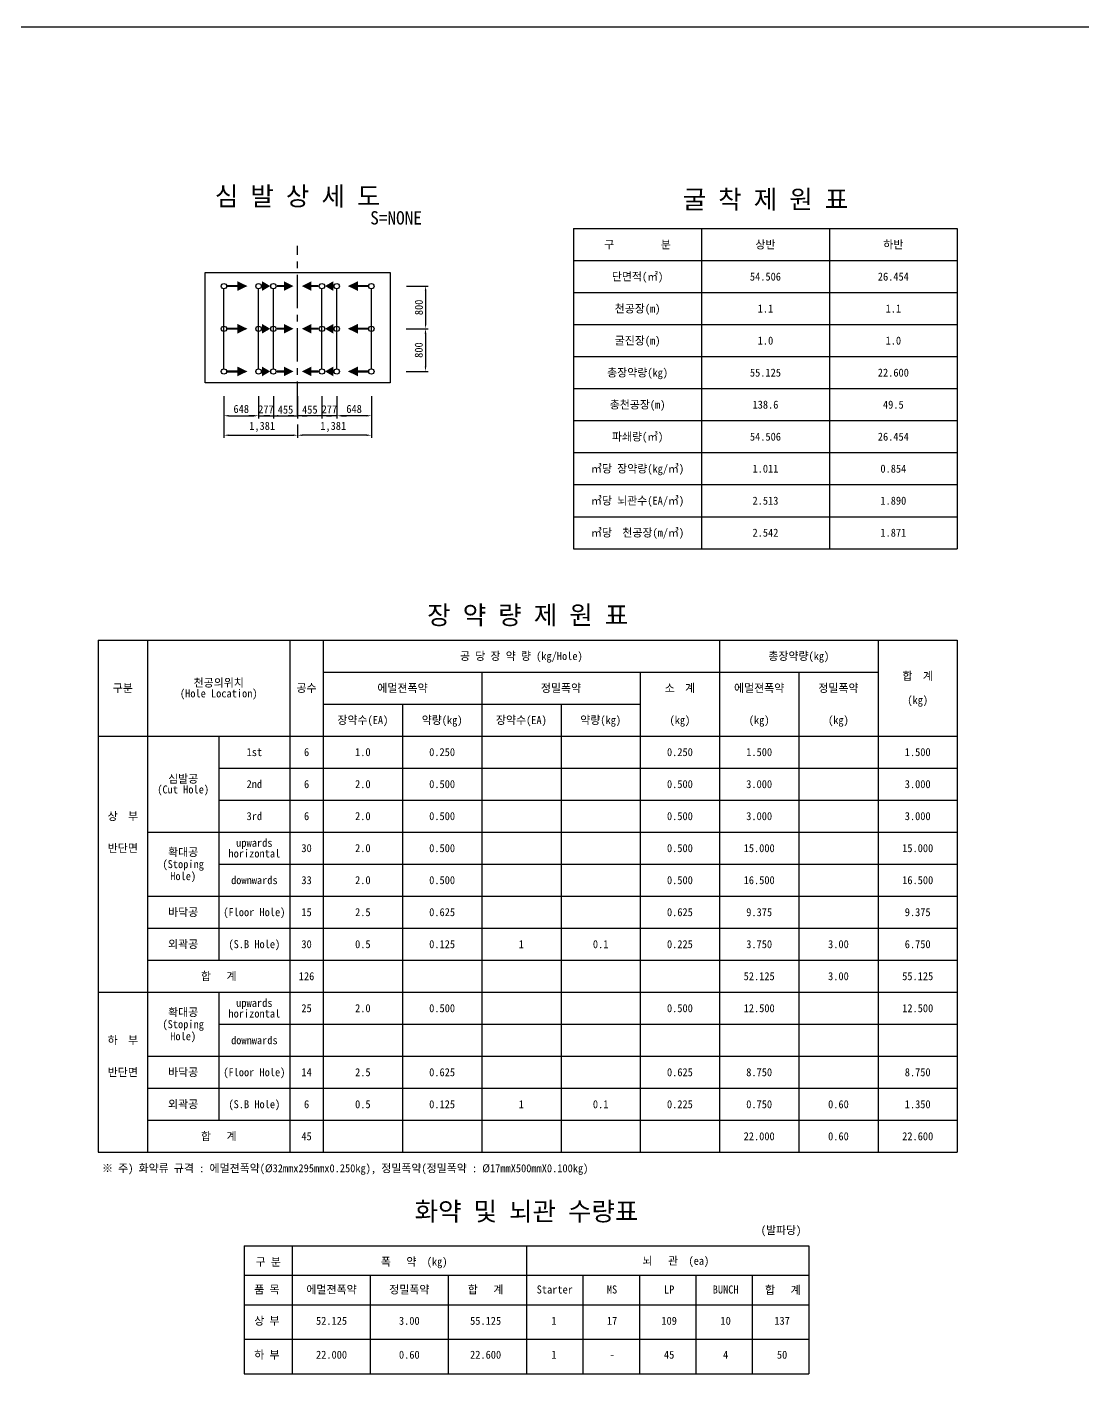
# Model space of a CAD drawing. Header units: millimetres. Extents: x -57518 to 189430, y -17322 to 123318.
# Drawn here: x 129605 to 149380, y 8760 to 34278 of the extents above; entities that cross this region are included whole.
import ezdxf
from ezdxf.enums import TextEntityAlignment as Align

# ---------------------------------------------------------------- set-up
doc = ezdxf.new("R2010")
doc.units = ezdxf.units.MM
doc.header["$LTSCALE"] = 500
doc.header["$PDMODE"] = 1
doc.linetypes.add('A-CENTR01', pattern=[2, 1.25, -0.25, 0.25, -0.25])
for name, color, linetype in [('CS-BLST', 4, 'Continuous'), ('CS-BLST-LIN1', 2, 'Continuous'), ('CS-CNTL', 1, 'A-CENTR01'), ('CS-DIMS', 1, 'Continuous'), ('CS-MISC', 2, 'Continuous'), ('CS-SYMB', 2, 'Continuous'), ('CS-TABL-LIN1', 4, 'Continuous'), ('CS-TABL-LIN2', 1, 'Continuous'), ('CS-TABL-TEX1', 6, 'Continuous'), ('CS-TABL-TEX2', 3, 'Continuous'), ('CS-TEX1', 6, 'Continuous'), ('CS-TEXT', 3, 'Continuous'), ('CX-PAPR', 2, 'Continuous')]:
    doc.layers.add(name, color=color, linetype=linetype)
doc.styles.get("Standard").update_dxf_attribs({"font": ''})
doc.styles.add('굴림체', font='')
doc.styles.get('Standard').set_extended_font_data('GulimChe')
doc.styles.get('굴림체').set_extended_font_data('GulimChe')
doc.dimstyles.new('DIM01-50', dxfattribs={"dimscale": 50, "dimtxt": 3, "dimasz": 1.8, "dimexe": 1, "dimexo": 1, "dimgap": 1, "dimtad": 1, "dimdec": 0, "dimzin": 9, "dimdsep": 46, "dimlunit": 6, "dimtxsty": '굴림체', "dimcen": 2.5, "dimclrt": 3, "dimadec": 4, "dimazin": 0, "dimtfac": 1, "dimtdec": 0, "dimtmove": 2, "dimatfit": 3, "dimfxl": 1, "dimtolj": 1, "dimtzin": 0, "dimarcsym": 0})

# ---------------------------------------------------------------- blocks, each defined once
blk = doc.blocks.new('*D264')
at = {"layer": 'CS-DIMS', "color": 0, "lineweight": -2, "transparency": 16777216}
for p, q in [((136705, 28627), (137116, 28627)), ((137066, 28537), (137066, 27917)), ((136703, 27827), (137116, 27827))]:
    blk.add_line(p, q, dxfattribs=at)
at = {"layer": 'CS-DIMS', "color": 0, "transparency": 16777216}
for points in [[(137051, 28537), (137081, 28537), (137066, 28627)], [(137051, 27917), (137081, 27917), (137066, 27827)]]:
    blk.add_solid(points, dxfattribs=at)
at = {"layer": 'Defpoints', "color": 0, "transparency": 16777216}
for p in [(136655, 28627), (136653, 27827), (137066, 27827)]:
    blk.add_point(p, dxfattribs=at)
at = {"layer": 'CS-DIMS', "color": 3, "transparency": 16777216, "insert": (136940, 28227), "char_height": 150, "attachment_point": 5, "rotation": 90, "style": '굴림체'}
blk.add_mtext('\\A1;800', dxfattribs=at)
blk = doc.blocks.new('*D265')
at = {"layer": 'CS-DIMS', "color": 0, "lineweight": -2, "transparency": 16777216}
for p, q in [((136707, 29427), (137118, 29427)), ((137068, 29337), (137068, 28717)), ((136705, 28627), (137118, 28627))]:
    blk.add_line(p, q, dxfattribs=at)
at = {"layer": 'CS-DIMS', "color": 0, "transparency": 16777216}
for points in [[(137053, 29337), (137083, 29337), (137068, 29427)], [(137053, 28717), (137083, 28717), (137068, 28627)]]:
    blk.add_solid(points, dxfattribs=at)
at = {"layer": 'Defpoints', "color": 0, "transparency": 16777216}
for p in [(136657, 29427), (136655, 28627), (137068, 28627)]:
    blk.add_point(p, dxfattribs=at)
at = {"layer": 'CS-DIMS', "color": 3, "transparency": 16777216, "insert": (136942, 29027), "char_height": 150, "attachment_point": 5, "rotation": 90, "style": '굴림체'}
blk.add_mtext('\\A1;800', dxfattribs=at)
blk = doc.blocks.new('*D266')
at = {"layer": 'CS-DIMS', "color": 0, "lineweight": -2, "transparency": 16777216}
for p, q in [((134216, 27365), (134216, 26946)), ((134671, 27365), (134671, 26946)), ((134126, 26996), (134036, 26996)), ((134216, 26996), (134671, 26996)), ((134761, 26996), (134851, 26996))]:
    blk.add_line(p, q, dxfattribs=at)
at = {"layer": 'CS-DIMS', "color": 0, "transparency": 16777216}
for points in [[(134126, 27011), (134126, 26981), (134216, 26996)], [(134761, 27011), (134761, 26981), (134671, 26996)]]:
    blk.add_solid(points, dxfattribs=at)
at = {"layer": 'Defpoints', "color": 0, "transparency": 16777216}
for p in [(134216, 27415, 0), (134671, 27415), (134671, 26996)]:
    blk.add_point(p, dxfattribs=at)
at = {"layer": 'CS-DIMS', "color": 3, "transparency": 16777216, "insert": (134443, 27110), "char_height": 150, "attachment_point": 5, "style": '굴림체'}
blk.add_mtext('\\A1;455', dxfattribs=at)
blk = doc.blocks.new('*D267')
at = {"layer": 'CS-DIMS', "color": 0, "lineweight": -2, "transparency": 16777216}
for p, q in [((134216, 27365), (134216, 26946)), ((133938, 27232), (133938, 26946)), ((133848, 26996), (133758, 26996)), ((133938, 26996), (134216, 26996)), ((134306, 26996), (134396, 26996))]:
    blk.add_line(p, q, dxfattribs=at)
at = {"layer": 'CS-DIMS', "color": 0, "transparency": 16777216}
for points in [[(133848, 27011), (133848, 26981), (133938, 26996)], [(134306, 27011), (134306, 26981), (134216, 26996)]]:
    blk.add_solid(points, dxfattribs=at)
at = {"layer": 'Defpoints', "color": 0, "transparency": 16777216}
for p in [(134216, 27415, 0), (133938, 27282, 0), (134216, 26996)]:
    blk.add_point(p, dxfattribs=at)
at = {"layer": 'CS-DIMS', "color": 3, "transparency": 16777216, "insert": (134077, 27117), "char_height": 150, "attachment_point": 5, "style": '굴림체'}
blk.add_mtext('\\A1;277', dxfattribs=at)
blk = doc.blocks.new('*D268')
at = {"layer": 'CS-DIMS', "color": 0, "lineweight": -2, "transparency": 16777216}
for p, q in [((133290, 27365), (133290, 26946)), ((133938, 27365), (133938, 26946)), ((133380, 26996), (133848, 26996))]:
    blk.add_line(p, q, dxfattribs=at)
at = {"layer": 'CS-DIMS', "color": 0, "transparency": 16777216}
for points in [[(133380, 27011), (133380, 26981), (133290, 26996)], [(133848, 27011), (133848, 26981), (133938, 26996)]]:
    blk.add_solid(points, dxfattribs=at)
at = {"layer": 'Defpoints', "color": 0, "transparency": 16777216}
for p in [(133290, 27415, 0), (133938, 27415, 0), (133938, 26996)]:
    blk.add_point(p, dxfattribs=at)
at = {"layer": 'CS-DIMS', "color": 3, "transparency": 16777216, "insert": (133614, 27123), "char_height": 150, "attachment_point": 5, "style": '굴림체'}
blk.add_mtext('\\A1;648', dxfattribs=at)
blk = doc.blocks.new('*D269')
at = {"layer": 'CS-DIMS', "color": 0, "lineweight": -2, "transparency": 16777216}
for p, q in [((133290, 27365), (133290, 26581)), ((134671, 26829), (134671, 26581)), ((133380, 26631), (134581, 26631))]:
    blk.add_line(p, q, dxfattribs=at)
at = {"layer": 'CS-DIMS', "color": 0, "transparency": 16777216}
for points in [[(133380, 26646), (133380, 26616), (133290, 26631)], [(134581, 26646), (134581, 26616), (134671, 26631)]]:
    blk.add_solid(points, dxfattribs=at)
at = {"layer": 'Defpoints', "color": 0, "transparency": 16777216}
for p in [(133290, 27415, 0), (134671, 26879), (134671, 26631)]:
    blk.add_point(p, dxfattribs=at)
at = {"layer": 'CS-DIMS', "color": 3, "transparency": 16777216, "insert": (134005, 26787), "char_height": 150, "attachment_point": 5, "style": '굴림체'}
blk.add_mtext('\\A1;1,381', dxfattribs=at)
blk = doc.blocks.new('*D209')
at = {"layer": 'CS-DIMS', "color": 0, "lineweight": -2, "transparency": 16777216}
for p, q in [((134671, 27365), (134671, 26946)), ((135126, 27365), (135126, 26946)), ((134581, 26996), (134491, 26996)), ((135126, 26996), (134671, 26996)), ((135216, 26996), (135306, 26996))]:
    blk.add_line(p, q, dxfattribs=at)
at = {"layer": 'CS-DIMS', "color": 0, "transparency": 16777216}
for points in [[(134581, 27011), (134581, 26981), (134671, 26996)], [(135216, 27011), (135216, 26981), (135126, 26996)]]:
    blk.add_solid(points, dxfattribs=at)
at = {"layer": 'Defpoints', "color": 0, "transparency": 16777216}
for p in [(134671, 27415), (135126, 27415, 0), (134671, 26996)]:
    blk.add_point(p, dxfattribs=at)
at = {"layer": 'CS-DIMS', "color": 3, "transparency": 16777216, "insert": (134899, 27110), "char_height": 150, "attachment_point": 5, "style": '굴림체'}
blk.add_mtext('\\A1;455', dxfattribs=at)
blk = doc.blocks.new('*D210')
at = {"layer": 'CS-DIMS', "color": 0, "lineweight": -2, "transparency": 16777216}
for p, q in [((135126, 27365), (135126, 26946)), ((135404, 27232), (135404, 26946)), ((135036, 26996), (134946, 26996)), ((135404, 26996), (135126, 26996)), ((135494, 26996), (135584, 26996))]:
    blk.add_line(p, q, dxfattribs=at)
at = {"layer": 'CS-DIMS', "color": 0, "transparency": 16777216}
for points in [[(135036, 27011), (135036, 26981), (135126, 26996)], [(135494, 27011), (135494, 26981), (135404, 26996)]]:
    blk.add_solid(points, dxfattribs=at)
at = {"layer": 'Defpoints', "color": 0, "transparency": 16777216}
for p in [(135126, 27415, 0), (135404, 27282, 0), (135126, 26996)]:
    blk.add_point(p, dxfattribs=at)
at = {"layer": 'CS-DIMS', "color": 3, "transparency": 16777216, "insert": (135265, 27117), "char_height": 150, "attachment_point": 5, "style": '굴림체'}
blk.add_mtext('\\A1;277', dxfattribs=at)
blk = doc.blocks.new('*D211')
at = {"layer": 'CS-DIMS', "color": 0, "lineweight": -2, "transparency": 16777216}
for p, q in [((135404, 27365), (135404, 26946)), ((136052, 27365), (136052, 26946)), ((135962, 26996), (135494, 26996))]:
    blk.add_line(p, q, dxfattribs=at)
at = {"layer": 'CS-DIMS', "color": 0, "transparency": 16777216}
for points in [[(135494, 27011), (135494, 26981), (135404, 26996)], [(135962, 27011), (135962, 26981), (136052, 26996)]]:
    blk.add_solid(points, dxfattribs=at)
at = {"layer": 'Defpoints', "color": 0, "transparency": 16777216}
for p in [(135404, 27415, 0), (136052, 27415, 0), (135404, 26996)]:
    blk.add_point(p, dxfattribs=at)
at = {"layer": 'CS-DIMS', "color": 3, "transparency": 16777216, "insert": (135728, 27123), "char_height": 150, "attachment_point": 5, "style": '굴림체'}
blk.add_mtext('\\A1;648', dxfattribs=at)
blk = doc.blocks.new('*D212')
at = {"layer": 'CS-DIMS', "color": 0, "lineweight": -2, "transparency": 16777216}
for p, q in [((136052, 27365), (136052, 26581)), ((134671, 26829), (134671, 26581)), ((135962, 26631), (134761, 26631))]:
    blk.add_line(p, q, dxfattribs=at)
at = {"layer": 'CS-DIMS', "color": 0, "transparency": 16777216}
for points in [[(134761, 26646), (134761, 26616), (134671, 26631)], [(135962, 26646), (135962, 26616), (136052, 26631)]]:
    blk.add_solid(points, dxfattribs=at)
at = {"layer": 'Defpoints', "color": 0, "transparency": 16777216}
for p in [(136052, 27415, 0), (134671, 26879), (134671, 26631)]:
    blk.add_point(p, dxfattribs=at)
at = {"layer": 'CS-DIMS', "color": 3, "transparency": 16777216, "insert": (135337, 26787), "char_height": 150, "attachment_point": 5, "style": '굴림체'}
blk.add_mtext('\\A1;1,381', dxfattribs=at)

msp = doc.modelspace()

# ---------------------------------------------------------------- linework, layer by layer
at = {"layer": 'CS-BLST'}
for centre in [(133289.9, 29424.9, 0), (133938.2, 29424.9), (134215.6, 29424.9, 0), (135126.2, 29424.9, 0), (135403.6, 29424.9), (136051.8, 29424.9, 0), (133289.9, 28624.9, 0), (133938.2, 28624.9), (134215.6, 28624.9, 0), (135126.2, 28624.9, 0), (135403.6, 28624.9), (136051.8, 28624.9, 0), (133289.9, 27824.9, 0), (133938.2, 27824.9), (134215.6, 27824.9, 0), (135126.2, 27824.9, 0), (135403.6, 27824.9), (136051.8, 27824.9, 0)]:
    msp.add_circle(centre, 50, dxfattribs=at)
at = {"layer": 'CS-BLST-LIN1', "elevation": 0}
for points in [[(133289.9, 27874.9), (133289.9, 29374.9)], [(133938.2, 27874.9), (133938.2, 29374.9)], [(134215.6, 27874.9), (134215.6, 29374.9)], [(135126.2, 27874.9), (135126.2, 29374.9)], [(135403.6, 27874.9), (135403.6, 29374.9)], [(136051.8, 27874.9), (136051.8, 29374.9)]]:
    msp.add_lwpolyline(points, dxfattribs=at)
at = {"layer": 'CS-CNTL'}
msp.add_line((134670.9, 27012.8, 0), (134670.9, 30181.1, 0), dxfattribs=at)
at = {"layer": 'CS-MISC', "elevation": 0}
msp.add_lwpolyline([(132938.3, 29681.3), (136403.5, 29681.3), (136403.5, 27610.5), (132938.3, 27610.5)], close=True, dxfattribs=at)
at = {"layer": 'CS-SYMB', "const_width": 40, "elevation": 0}
for points in [[(133349.2, 29426.6), (133636.9, 29426.6)], [(134284.4, 29426.6), (134509.8, 29426.6)], [(135057.4, 29426.6), (134832, 29426.6)], [(135992.5, 29426.6), (135704.8, 29426.6)], [(133349.2, 28626.6), (133636.9, 28626.6)], [(134284.4, 28626.6), (134509.8, 28626.6)], [(135057.4, 28626.6), (134832, 28626.6)], [(135992.5, 28626.6), (135704.8, 28626.6)], [(133349.2, 27826.6), (133636.9, 27826.6)], [(134284.4, 27826.6), (134509.8, 27826.6)], [(135057.4, 27826.6), (134832, 27826.6)], [(135992.5, 27826.6), (135704.8, 27826.6)]]:
    msp.add_lwpolyline(points, dxfattribs=at)
at = {"layer": 'CS-SYMB', "elevation": 0}
for points in [[(133730.1, 29426.6, 0, 180, 0), (133542.1, 29426.6, 180, 180, 0)], [(134157.4, 29426.6, 0, 180, 0), (134004.2, 29426.6, 180, 180, 0)], [(134595, 29426.6, 0, 180, 0), (134415, 29426.6, 180, 180, 0)], [(134746.8, 29426.6, 0, 180, 0), (134926.8, 29426.6, 180, 180, 0)], [(135184.3, 29426.6, 0, 180, 0), (135337.6, 29426.6, 180, 180, 0)], [(135611.6, 29426.6, 0, 180, 0), (135799.6, 29426.6, 180, 180, 0)], [(133730.1, 28626.6, 0, 180, 0), (133542.1, 28626.6, 180, 180, 0)], [(134157.4, 28626.6, 0, 180, 0), (134004.2, 28626.6, 180, 180, 0)], [(134595, 28626.6, 0, 180, 0), (134415, 28626.6, 180, 180, 0)], [(134746.8, 28626.6, 0, 180, 0), (134926.8, 28626.6, 180, 180, 0)], [(135184.3, 28626.6, 0, 180, 0), (135337.6, 28626.6, 180, 180, 0)], [(135611.6, 28626.6, 0, 180, 0), (135799.6, 28626.6, 180, 180, 0)], [(133730.1, 27826.6, 0, 180, 0), (133542.1, 27826.6, 180, 180, 0)], [(134157.4, 27826.6, 0, 180, 0), (134004.2, 27826.6, 180, 180, 0)], [(134595, 27826.6, 0, 180, 0), (134415, 27826.6, 180, 180, 0)], [(134746.8, 27826.6, 0, 180, 0), (134926.8, 27826.6, 180, 180, 0)], [(135184.3, 27826.6, 0, 180, 0), (135337.6, 27826.6, 180, 180, 0)], [(135611.6, 27826.6, 0, 180, 0), (135799.6, 27826.6, 180, 180, 0)]]:
    msp.add_lwpolyline(points, format="xyseb", dxfattribs=at)
at = {"layer": 'CS-TABL-LIN1'}
for p, q in [((139841, 30504.5, 0), (139841, 24504.5, 0)), ((139841, 30504.5, 0), (147029, 30504.5, 0)), ((142237, 30504.5, 0), (142237, 24504.5, 0)), ((147029, 30504.5, 0), (147029, 24504.5, 0)), ((139841, 29904.5, 0), (147029, 29904.5, 0)), ((139841, 24504.5, 0), (147029, 24504.5, 0)), ((130931.8, 22792.4, 0), (130931.8, 13192.4, 0)), ((130931.8, 22792.4, 0), (147029.8, 22792.4, 0)), ((134525.8, 22792.4, 0), (134525.8, 13192.4, 0)), ((147029.8, 22792.4, 0), (147029.8, 13192.4, 0)), ((130931.8, 20992.4, 0), (147029.8, 20992.4, 0)), ((130931.8, 13192.4, 0), (147029.8, 13192.4, 0)), ((133670.6, 11441.4, 0), (144245.1, 11441.4, 0)), ((133670.6, 10334.4, 0), (144245.1, 10334.4, 0)), ((133670.6, 9041.4, 0), (144245.1, 9041.4, 0))]:
    msp.add_line(p, q, dxfattribs=at)
at = {"layer": 'CS-TABL-LIN1', "elevation": 0}
for points in [[(133670.6, 11441.4), (133670.6, 9041.4)], [(134565.7, 11441.4), (134565.7, 9041.4)], [(144245.1, 11441.4), (144245.1, 9041.4)]]:
    msp.add_lwpolyline(points, dxfattribs=at)
at = {"layer": 'CS-TABL-LIN2'}
for p, q in [((144633, 30504.5, 0), (144633, 24504.5, 0)), ((139841, 29304.5, 0), (147029, 29304.5, 0)), ((139841, 28704.5, 0), (147029, 28704.5, 0)), ((139841, 28104.5, 0), (147029, 28104.5, 0)), ((139841, 27504.5, 0), (147029, 27504.5, 0)), ((139841, 26904.5, 0), (147029, 26904.5, 0)), ((139841, 26304.5, 0), (147029, 26304.5, 0)), ((139841, 25704.5, 0), (147029, 25704.5, 0)), ((139841, 25104.5, 0), (147029, 25104.5, 0)), ((131859.8, 22792.4, 0), (131859.8, 13192.4, 0)), ((135149.8, 22792.4, 0), (135149.8, 13192.4, 0)), ((142574.8, 22792.4, 0), (142574.8, 13192.4, 0)), ((145544.8, 22792.4, 0), (145544.8, 13192.4, 0)), ((135149.8, 22192.4, 0), (145544.8, 22192.4, 0)), ((138119.8, 22192.4, 0), (138119.8, 13192.4, 0)), ((141089.8, 22192.4, 0), (141089.8, 13192.4, 0)), ((144059.8, 22192.4, 0), (144059.8, 13192.4, 0)), ((135149.8, 21592.4, 0), (141089.8, 21592.4, 0)), ((136634.8, 21592.4, 0), (136634.8, 13192.4, 0)), ((139604.8, 21592.4, 0), (139604.8, 13192.4, 0)), ((133192.8, 20992.4, 0), (133192.8, 16792.4, 0)), ((133192.8, 20392.4, 0), (147029.8, 20392.4, 0)), ((133192.8, 19792.4, 0), (147029.8, 19792.4, 0)), ((131859.8, 19192.4, 0), (147029.8, 19192.4, 0)), ((133192.8, 18592.4, 0), (147029.8, 18592.4, 0)), ((131859.8, 17992.4, 0), (147029.8, 17992.4, 0)), ((131859.8, 17392.4, 0), (147029.8, 17392.4, 0)), ((131859.8, 16792.4, 0), (147029.8, 16792.4, 0)), ((130931.8, 16192.4, 0), (147029.8, 16192.4, 0)), ((133192.8, 16192.4, 0), (133192.8, 13792.4, 0)), ((133192.8, 15592.4, 0), (147029.8, 15592.4, 0)), ((131859.8, 14992.4, 0), (147029.8, 14992.4, 0)), ((131859.8, 14392.4, 0), (147029.8, 14392.4, 0)), ((131859.8, 13792.4, 0), (147029.8, 13792.4, 0)), ((133670.6, 10887.1, 0), (144245.1, 10887.1, 0)), ((133670.6, 9687.9, 0), (144245.1, 9687.9, 0))]:
    msp.add_line(p, q, dxfattribs=at)
at = {"layer": 'CS-TABL-LIN2', "elevation": 0}
for points in [[(138958.1, 11441.4), (138958.1, 9041.4)], [(136029.7, 10887.1), (136029.7, 9041.4)], [(137493.7, 10887.1), (137493.7, 9041.4)], [(140015.6, 10887.1), (140015.6, 9041.4)], [(141073.1, 10887.1), (141073.1, 9041.4)], [(142130.6, 10887.1), (142130.6, 9041.4)], [(143188.1, 10887.1), (143188.1, 9041.4)]]:
    msp.add_lwpolyline(points, dxfattribs=at)
at = {"layer": 'CX-PAPR', "elevation": 0}
msp.add_lwpolyline([(109829.7, 8477.8), (149629.7, 8477.8), (149629.7, 34277.8), (109829.7, 34277.8)], close=True, dxfattribs=at)

# ---------------------------------------------------------------- texts
at = {"layer": 'CS-TABL-TEX1'}
for s, p in [('구         분', (141039, 30204.5, 0)), ('상반', (143435, 30204.5, 0)), ('하반', (145831, 30204.5, 0)), ('단면적(㎡)', (141039, 29604.5, 0)), ('천공장(m)', (141039, 29004.5, 0)), ('굴진장(m)', (141039, 28404.5, 0)), ('총장약량(kg)', (141039, 27804.5, 0)), ('총천공장(m)', (141039, 27204.5, 0)), ('파쇄량(㎥)', (141039, 26604.5, 0)), ('㎥당 장약량(kg/㎥)', (141039, 26004.5, 0)), ('㎥당 뇌관수(EA/㎥)', (141039, 25404.5, 0)), ('㎥당  천공장(m/㎥)', (141039, 24804.5, 0)), ('공 당 장 약 량 (kg/Hole)', (138862.3, 22492.4, 0)), ('총장약량(kg)', (144059.8, 22492.4, 0)), ('합  계', (146287.3, 22117.4, 0)), ('구분', (131395.8, 21892.4, 0)), ('천공의위치', (133192.8, 21992.4, 0)), ('공수', (134837.8, 21892.4, 0)), ('에멀젼폭약', (136634.8, 21892.4, 0)), ('정밀폭약', (139604.8, 21892.4, 0)), ('소  계', (141832.3, 21892.4, 0)), ('에멀젼폭약', (143317.3, 21892.4, 0)), ('정밀폭약', (144802.3, 21892.4, 0)), ('(Hole Location)', (133192.8, 21792.4, 0)), ('(kg)', (146287.3, 21667.4, 0)), ('장약수(EA)', (135892.3, 21292.4, 0)), ('약량(kg)', (137377.3, 21292.4, 0)), ('장약수(EA)', (138862.3, 21292.4, 0)), ('약량(kg)', (140347.3, 21292.4, 0)), ('(kg)', (141832.3, 21292.4, 0)), ('(kg)', (143317.3, 21292.4, 0)), ('(kg)', (144802.3, 21292.4, 0)), ('1st', (133859.3, 20692.4, 0)), ('심발공', (132526.3, 20192.4, 0)), ('2nd', (133859.3, 20092.4, 0)), ('(Cut Hole)', (132526.3, 19992.4, 0)), ('상  부', (131395.8, 19492.4, 0)), ('3rd', (133859.3, 19492.4, 0)), ('반단면', (131395.8, 18892.4, 0)), ('확대공', (132526.3, 18817.4, 0)), ('upwards', (133859.3, 18992.4, 0)), ('(Stoping', (132526.3, 18592.4, 0)), ('horizontal', (133859.3, 18792.4, 0)), ('Hole)', (132526.3, 18367.4, 0)), ('downwards', (133859.3, 18292.4, 0)), ('바닥공', (132526.3, 17692.4, 0)), ('(Floor Hole)', (133859.3, 17692.4, 0)), ('외곽공', (132526.3, 17092.4, 0)), ('(S.B Hole)', (133859.3, 17092.4, 0)), ('합   계', (133192.8, 16492.4, 0)), ('확대공', (132526.3, 15817.4, 0)), ('horizontal', (133859.3, 15792.4, 0)), ('upwards', (133859.3, 15992.4, 0)), ('(Stoping', (132526.3, 15592.4, 0)), ('하  부', (131395.8, 15292.4, 0)), ('Hole)', (132526.3, 15367.4, 0)), ('downwards', (133859.3, 15292.4, 0)), ('반단면', (131395.8, 14692.4, 0)), ('바닥공', (132526.3, 14692.4, 0)), ('(Floor Hole)', (133859.3, 14692.4, 0)), ('외곽공', (132526.3, 14092.4, 0)), ('(S.B Hole)', (133859.3, 14092.4, 0)), ('합   계', (133192.8, 13492.4, 0))]:
    msp.add_text(s, height=150, dxfattribs=at).set_placement(p, align=Align.MIDDLE_CENTER)
for s, p in [('폭   약  (kg)', (136853.1, 11067, 0)), ('뇌   관  (ea)', (141756.3, 11082.4, 0)), ('구 분', (134120.2, 11062.6, 0)), ('품 목', (134094.6, 10545.1, 0)), ('에멀젼폭약', (135305.5, 10545.1, 0)), ('정밀폭약', (136762.5, 10545.1, 0)), ('합   계', (138192.4, 10545.1, 0)), ('Starter', (139488.4, 10545.1, 0)), ('MS', (140560.9, 10545.1, 0)), ('LP', (141630.7, 10545.1, 0)), ('BUNCH', (142689.4, 10545.1, 0)), ('합   계', (143760.1, 10535.3, 0)), ('상 부', (134094.6, 9958.8, 0)), ('하 부', (134094.6, 9323, 0))]:
    msp.add_text(s, height=150, dxfattribs=at).set_placement(p, align=Align.CENTER)
at = {"layer": 'CS-TABL-TEX2', "style": '굴림체'}
for s, p in [('54.506', (143435, 29604.5, 0)), ('26.454', (145831, 29604.5, 0)), ('1.1', (143435, 29004.5, 0)), ('1.1', (145831, 29004.5, 0)), ('1.0', (143435, 28404.5, 0)), ('1.0', (145831, 28404.5, 0)), ('55.125', (143435, 27804.5, 0)), ('22.600', (145831, 27804.5, 0)), ('138.6', (143435, 27204.5, 0)), ('49.5', (145831, 27204.5, 0)), ('54.506', (143435, 26604.5, 0)), ('26.454', (145831, 26604.5, 0)), ('1.011', (143435, 26004.5, 0)), ('0.854', (145831, 26004.5, 0)), ('2.513', (143435, 25404.5, 0)), ('1.890', (145831, 25404.5, 0)), ('2.542', (143435, 24804.5, 0)), ('1.871', (145831, 24804.5, 0)), ('6', (134837.8, 20692.4, 0)), ('1.0', (135892.3, 20692.4, 0)), ('0.250', (137377.3, 20692.4, 0)), ('0.250', (141832.3, 20692.4, 0)), ('1.500', (143317.3, 20692.4, 0)), ('1.500', (146287.3, 20692.4, 0)), ('6', (134837.8, 20092.4, 0)), ('2.0', (135892.3, 20092.4, 0)), ('0.500', (137377.3, 20092.4, 0)), ('0.500', (141832.3, 20092.4, 0)), ('3.000', (143317.3, 20092.4, 0)), ('3.000', (146287.3, 20092.4, 0)), ('6', (134837.8, 19492.4, 0)), ('2.0', (135892.3, 19492.4, 0)), ('0.500', (137377.3, 19492.4, 0)), ('0.500', (141832.3, 19492.4, 0)), ('3.000', (143317.3, 19492.4, 0)), ('3.000', (146287.3, 19492.4, 0)), ('30', (134837.8, 18892.4, 0)), ('2.0', (135892.3, 18892.4, 0)), ('0.500', (137377.3, 18892.4, 0)), ('0.500', (141832.3, 18892.4, 0)), ('15.000', (143317.3, 18892.4, 0)), ('15.000', (146287.3, 18892.4, 0)), ('33', (134837.8, 18292.4, 0)), ('2.0', (135892.3, 18292.4, 0)), ('0.500', (137377.3, 18292.4, 0)), ('0.500', (141832.3, 18292.4, 0)), ('16.500', (143317.3, 18292.4, 0)), ('16.500', (146287.3, 18292.4, 0)), ('15', (134837.8, 17692.4, 0)), ('2.5', (135892.3, 17692.4, 0)), ('0.625', (137377.3, 17692.4, 0)), ('0.625', (141832.3, 17692.4, 0)), ('9.375', (143317.3, 17692.4, 0)), ('9.375', (146287.3, 17692.4, 0)), ('30', (134837.8, 17092.4, 0)), ('0.5', (135892.3, 17092.4, 0)), ('0.125', (137377.3, 17092.4, 0)), ('1', (138862.3, 17092.4, 0)), ('0.1', (140347.3, 17092.4, 0)), ('0.225', (141832.3, 17092.4, 0)), ('3.750', (143317.3, 17092.4, 0)), ('3.00', (144802.3, 17092.4, 0)), ('6.750', (146287.3, 17092.4, 0)), ('126', (134837.8, 16492.4, 0)), ('52.125', (143317.3, 16492.4, 0)), ('3.00', (144802.3, 16492.4, 0)), ('55.125', (146287.3, 16492.4, 0)), ('25', (134837.8, 15892.4, 0)), ('2.0', (135892.3, 15892.4, 0)), ('0.500', (137377.3, 15892.4, 0)), ('0.500', (141832.3, 15892.4, 0)), ('12.500', (143317.3, 15892.4, 0)), ('12.500', (146287.3, 15892.4, 0)), ('14', (134837.8, 14692.4, 0)), ('2.5', (135892.3, 14692.4, 0)), ('0.625', (137377.3, 14692.4, 0)), ('0.625', (141832.3, 14692.4, 0)), ('8.750', (143317.3, 14692.4, 0)), ('8.750', (146287.3, 14692.4, 0)), ('6', (134837.8, 14092.4, 0)), ('0.5', (135892.3, 14092.4, 0)), ('0.125', (137377.3, 14092.4, 0)), ('1', (138862.3, 14092.4, 0)), ('0.1', (140347.3, 14092.4, 0)), ('0.225', (141832.3, 14092.4, 0)), ('0.750', (143317.3, 14092.4, 0)), ('0.60', (144802.3, 14092.4, 0)), ('1.350', (146287.3, 14092.4, 0)), ('45', (134837.8, 13492.4, 0)), ('22.000', (143317.3, 13492.4, 0)), ('0.60', (144802.3, 13492.4, 0)), ('22.600', (146287.3, 13492.4, 0)), ('(발파당)', (143727.7, 11732.8, 0))]:
    msp.add_text(s, height=150, dxfattribs=at).set_placement(p, align=Align.MIDDLE_CENTER)
msp.add_text('※ 주) 화약류 규격 : 에멀젼폭약(Ø32mmx295mmx0.250kg), 정밀폭약(정밀폭약 : Ø17mmX500mmX0.100kg)', height=150, dxfattribs=at).set_placement((131006.8, 12892.4, 0), align=Align.MIDDLE_LEFT)
for s, p in [('52.125', (135305.5, 9958.8, 0)), ('3.00', (136762.5, 9958.8, 0)), ('55.125', (138192.4, 9958.8, 0)), ('1', (139473.3, 9958.8, 0)), ('17', (140560.9, 9958.8, 0)), ('109', (141630.7, 9958.8, 0)), ('10', (142689.4, 9958.8, 0)), ('137', (143746.4, 9958.8, 0)), ('22.000', (135305.5, 9323, 0)), ('0.60', (136762.5, 9323, 0)), ('22.600', (138192.4, 9323, 0)), ('1', (139473.3, 9323, 0)), ('45', (141630.7, 9323, 0)), ('4', (142689.4, 9323, 0)), ('50', (143746.4, 9323, 0)), ('-', (140560.9, 9323, 0))]:
    msp.add_text(s, height=150, dxfattribs=at).set_placement(p, align=Align.CENTER)
at = {"layer": 'CS-TEX1', "style": '굴림체'}
for s, p in [('심 발 상 세 도', (134670.9, 31114.9, 0)), ('굴 착 제 원 표', (143435, 31056.7, 0)), ('장 약 량 제 원 표', (138980.8, 23264.5, 0)), ('화약 및 뇌관 수량표', (138957.9, 12089, 0))]:
    msp.add_text(s, height=350, dxfattribs=at).set_placement(p, align=Align.MIDDLE)
at = {"layer": 'CS-TEXT', "style": '굴림체'}
msp.add_text('S=NONE', height=250, dxfattribs=at).set_placement((136030.4, 30580.1, 0))

# ---------------------------------------------------------------- dimensions: what is measured, and where the dimension line sits
at = {"layer": 'CS-DIMS'}
for base, p1, p2, angle, picture, middle in [((137068.5, 28626.6, 0), (136657.4, 29426.6, 0), (136655.4, 28626.6, 0), 90, '*D265', (136941.8, 29026.6, 0)), ((137066.5, 27826.6, 0), (136655.4, 28626.6, 0), (136653.4, 27826.6, 0), 90, '*D264', (136939.8, 28226.6, 0)), ((135403.6, 26996.1, 0), (136051.8, 27415.4, 0), (135403.6, 27415.4), 180, '*D211', (135727.7, 27123, 0))]:
    dim = msp.add_linear_dim(base=base, p1=p1, p2=p2, angle=angle, dimstyle='DIM01-50', dxfattribs=at)
    dim.commit()
    dim.dimension.update_dxf_attribs({"geometry": picture, "text_midpoint": middle})
dim = msp.add_linear_dim(base=(133938.2, 26996.1, 0), p1=(133289.9, 27415.4, 0), p2=(133938.2, 27415.4), dimstyle='DIM01-50', dxfattribs=at)
dim.commit()
dim.dimension.update_dxf_attribs({"geometry": '*D268', "text_midpoint": (133614.1, 27123, 0)})
for base, p1, p2, picture, middle in [((134670.9, 26630.9, 0), (133289.9, 27415.4, 0), (134670.9, 26879.1, 0), '*D269', (134005, 26787.1, 0)), ((134215.6, 26996.1, 0), (133938.2, 27281.8), (134215.6, 27415.4, 0), '*D267', (134076.9, 27117.4, 0)), ((134670.9, 26996.1, 0), (134215.6, 27415.4, 0), (134670.9, 27415.4, 0), '*D266', (134443.2, 27109.9, 0))]:
    dim = msp.add_linear_dim(base=base, p1=p1, p2=p2, dimstyle='DIM01-50', dxfattribs=at)
    dim.commit()
    dim.dimension.update_dxf_attribs({"geometry": picture, "text_midpoint": middle, "dimtype": 160})
for base, p1, p2, picture, middle in [((134670.9, 26996.1, 0), (135126.2, 27415.4, 0), (134670.9, 27415.4, 0), '*D209', (134898.5, 27109.9, 0)), ((134670.9, 26630.9, 0), (136051.8, 27415.4, 0), (134670.9, 26879.1, 0), '*D212', (135336.7, 26787.1, 0)), ((135126.2, 26996.1, 0), (135403.6, 27281.8), (135126.2, 27415.4, 0), '*D210', (135264.9, 27117.4, 0))]:
    dim = msp.add_linear_dim(base=base, p1=p1, p2=p2, angle=180, dimstyle='DIM01-50', dxfattribs=at)
    dim.commit()
    dim.dimension.update_dxf_attribs({"geometry": picture, "text_midpoint": middle, "dimtype": 160})

doc.saveas('drawing.dxf')
